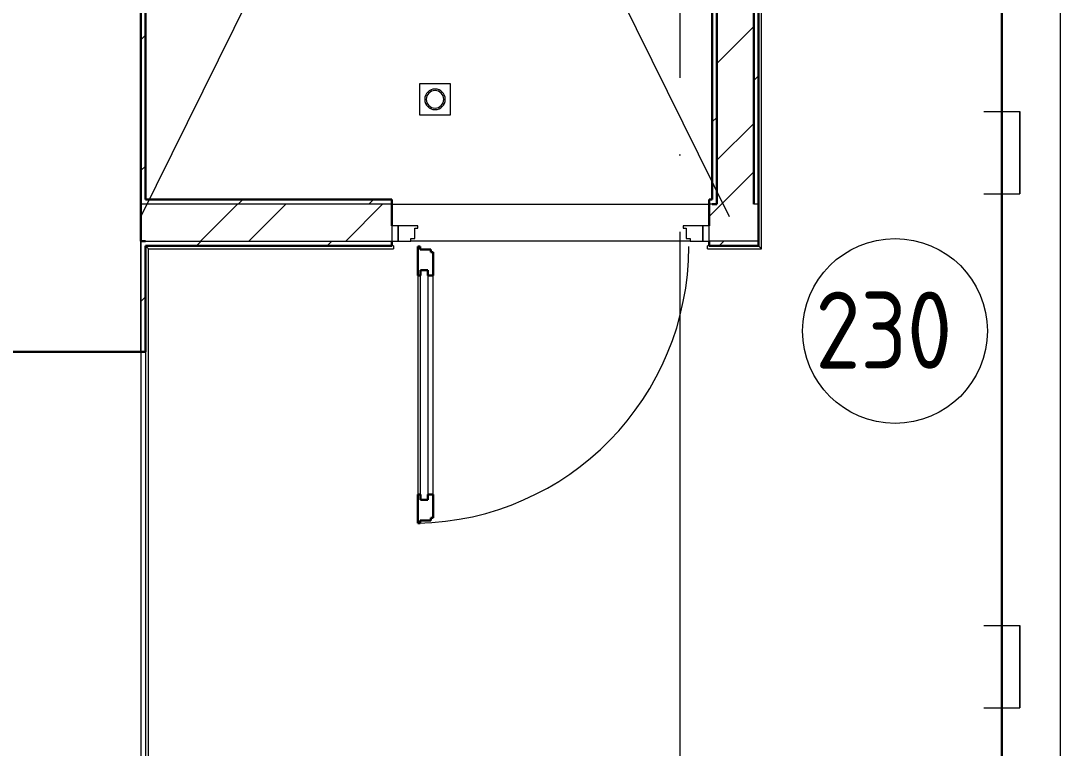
# Model space of a CAD drawing. Header units: millimetres. Extents: x -495897 to 1376592, y -28539 to 470976.
# Drawn here: x 130280 to 133655, y 374934 to 377294 of the extents above; entities that cross this region are included whole.
import ezdxf

# ---------------------------------------------------------------- set-up
doc = ezdxf.new("R2010")
doc.units = ezdxf.units.MM
doc.linetypes.add('ADSK_Линия сетки', pattern=[25, 20, -2.5, 0, -2.5])
doc.linetypes.add('ADSK_Сверху', pattern=[450, 300, -150])
for name, color, linetype, lineweight in [('RC-Линии_связи-Адресные', 5, 'Continuous', 30), ('Двери', 252, 'Continuous', 9), ('Линии', 7, 'Continuous', 9), ('Марки помещений', 252, 'Continuous', 20), ('Ограждение', 252, 'Continuous', 9), ('Оси', 252, 'Continuous', 9), ('Сантехника', 252, 'Continuous', 9), ('Стены внутренние', 7, 'Continuous', 18), ('Стены наружные', 7, 'Continuous', 18), ('Стены штриховка', 7, 'Continuous', 9)]:
    doc.layers.add(name, color=color, linetype=linetype, lineweight=lineweight)
doc.layers.add('Двери открывание', color=7, linetype='Continuous', lineweight=9, true_color=0xc0c0c0)
doc.styles.add('GOST Common_2', font='', dxfattribs={"width": 0.9, "height": 250})
doc.styles.get('GOST Common_2').set_extended_font_data('GOST type B')

# ---------------------------------------------------------------- blocks, each defined once
blk = doc.blocks.new('2 этаж')
at = {"layer": 'Двери', "color": 251, "true_color": 0x636466}
for p, q in [((132241, 16230.7), (132241, 16180.7)), ((132261, 16230.7), (132241, 16230.7)), ((132261, 16180.7), (132261, 16230.7)), ((132325, 16230.7), (132261, 16230.7)), ((132261, 16230.7), (132261, 16180.7)), ((132316, 16188.7), (132316, 16222.7)), ((132316, 16222.7), (132325, 16222.7)), ((132325, 16222.7), (132325, 16230.7)), ((133251, 16230.7), (133187, 16230.7)), ((133187, 16230.7), (133187, 16222.7)), ((133187, 16222.7), (133196, 16222.7)), ((133196, 16222.7), (133196, 16188.7)), ((133271, 16230.7), (133251, 16230.7)), ((133251, 16230.7), (133251, 16180.7)), ((133251, 16180.7), (133251, 16230.7)), ((133271, 16180.7), (133271, 16230.7)), ((132241, 16180.7), (132261, 16180.7)), ((132261, 16180.7), (132302, 16180.7)), ((132302, 16180.7), (132302, 16188.7)), ((132302, 16188.7), (132316, 16188.7)), ((133196, 16188.7), (133210, 16188.7)), ((133210, 16188.7), (133210, 16180.7)), ((133210, 16180.7), (133251, 16180.7)), ((133251, 16180.7), (133271, 16180.7)), ((132325, 16068.7), (132325, 15358.7)), ((132334, 16086.7), (132358, 16086.7)), ((132334, 15340.7), (132334, 16086.7)), ((132358, 16086.7), (132358, 15340.7)), ((132375, 15358.7), (132375, 16068.7)), ((132358, 15340.7), (132334, 15340.7))]:
    blk.add_line(p, q, dxfattribs=at)
at = {"layer": 'Двери', "color": 251, "lineweight": 30, "true_color": 0x636466}
for p, q in [((132333, 16162.7), (132325, 16162.7)), ((132325, 16162.7), (132325, 16068.7)), ((132333, 16153.7), (132333, 16162.7)), ((132367, 16153.7), (132333, 16153.7)), ((132367, 16144.7), (132367, 16153.7)), ((132375, 16144.7), (132367, 16144.7)), ((132375, 16068.7), (132375, 16144.7)), ((132334, 16068.7), (132325, 16068.7)), ((132334, 16086.7), (132334, 16068.7)), ((132358, 16086.7), (132334, 16086.7)), ((132358, 16068.7), (132358, 16086.7)), ((132375, 16068.7), (132358, 16068.7)), ((132325, 15358.7), (132325, 15264.7)), ((132334, 15358.7), (132325, 15358.7)), ((132334, 15340.7), (132334, 15358.7)), ((132358, 15358.7), (132358, 15340.7)), ((132375, 15358.7), (132358, 15358.7)), ((132375, 15282.7), (132375, 15358.7)), ((132358, 15340.7), (132334, 15340.7)), ((132325, 15264.7), (132333, 15264.7)), ((132333, 15264.7), (132333, 15273.7)), ((132333, 15273.7), (132367, 15273.7)), ((132367, 15273.7), (132367, 15282.7)), ((132367, 15282.7), (132375, 15282.7))]:
    blk.add_line(p, q, dxfattribs=at)
at = {"layer": 'Двери открывание', "color": 251, "true_color": 0x636466}
blk.add_arc((132307, 16162.7), 898, 271.1485, 0, dxfattribs=at)
at = {"layer": 'Линии', "color": 251, "linetype": 'ADSK_Сверху', "ltscale": 100, "true_color": 0x636466}
for p, q in [((132056.6, 17534.8), (131426, 16260.7)), ((132705.9, 17534.8), (133336, 16260.7))]:
    blk.add_line(p, q, dxfattribs=at)
at = {"layer": 'Марки помещений', "color": 251, "true_color": 0x636466}
blk.add_circle((133874.6, 15888.9), 300, dxfattribs=at)
at = {"layer": 'Ограждение', "color": 251, "true_color": 0x636466}
for p, q in [((133441, 16155.7), (133441, 18960.7)), ((134411, 18960.7), (134411, 13285.7)), ((131451, 16155.7), (131441, 16165.7)), ((131451, 13980.7), (131451, 16155.7)), ((131451, 16155.7), (132246, 16155.7)), ((132246, 16165.7), (132241, 16165.7)), ((132246, 16165.7), (132246, 16155.7)), ((133266, 16155.7), (133266, 16165.7)), ((133271, 16165.7), (133266, 16165.7)), ((133266, 16155.7), (133441, 16155.7)), ((133431, 16165.7), (133441, 16155.7))]:
    blk.add_line(p, q, dxfattribs=at)
at = {"layer": 'Оси', "color": 251, "linetype": 'ADSK_Линия сетки', "ltscale": 100, "true_color": 0x636466}
for p, q in [((131426, 33711.4), (131426, -32265.4)), ((133176, 33711.4), (133176, -32265.4))]:
    blk.add_line(p, q, dxfattribs=at)
at = {"layer": 'Сантехника', "color": 251, "true_color": 0x636466}
for p, q in [((132331, 16690.7), (132331, 16590.7)), ((132431, 16690.7), (132331, 16690.7)), ((132431, 16590.7), (132431, 16690.7)), ((132331, 16590.7), (132431, 16590.7))]:
    blk.add_line(p, q, dxfattribs=at)
for radius, start, end in [(33.3, 0, 180), (33.3, 180, 0), (28.3, 0, 180), (28.3, 180, 0)]:
    blk.add_arc((132381, 16640.7), radius, start, end, dxfattribs=at)
at = {"layer": 'Стены внутренние', "color": 251, "true_color": 0x636466}
blk.add_line((131426, 15820.7), (131426, 16180.7), dxfattribs=at)
at = {"layer": 'Стены внутренние', "color": 251, "lineweight": 30, "true_color": 0x636466}
blk.add_line((131426, 15820.7), (130724, 15820.7), dxfattribs=at)
at = {"layer": 'Стены наружные', "color": 251, "lineweight": 30, "true_color": 0x636466}
for p, q in [((133416, 18660.7), (133416, 16300.7)), ((133431, 16165.7), (133431, 18660.7)), ((131426, 16180.7), (131426, 18045.7)), ((133296, 16300.7), (133296, 17965.7)), ((131441, 17950.7), (131441, 16315.7)), ((133281, 16315.7), (133281, 17950.7)), ((132241, 16315.7), (131441, 16315.7)), ((132241, 16315.7), (132241, 16230.7)), ((133271, 16315.7), (133271, 16230.7)), ((133281, 16315.7), (133271, 16315.7)), ((133281, 16300.7), (133296, 16300.7)), ((131426, 16180.7), (131441, 16180.7)), ((132241, 16180.7), (132241, 16165.7)), ((133271, 16180.7), (133271, 16165.7)), ((131441, 16165.7), (131441, 15820.7)), ((131441, 16165.7), (132241, 16165.7)), ((133271, 16165.7), (133431, 16165.7)), ((131426, 15820.7), (131441, 15820.7))]:
    blk.add_line(p, q, dxfattribs=at)
at = {"layer": 'Стены наружные', "color": 251, "linetype": 'Continuous', "lineweight": 9, "true_color": 0x636466}
for p, q in [((133296, 16757.1), (133416, 16877.1)), ((131426, 16833.6), (131441, 16848.6)), ((133416, 16702.3), (133431, 16717.3)), ((133281, 16567.3), (133296, 16582.3)), ((133296, 16442.8), (133416, 16562.8)), ((131426, 16409.3), (131441, 16424.3)), ((133311.1, 16300.7), (133416, 16405.6)), ((131741.7, 16300.7), (131756.7, 16315.7)), ((132166, 16300.7), (132181, 16315.7)), ((131619.6, 16180.7), (131739.6, 16300.7)), ((131776.7, 16180.7), (131896.7, 16300.7)), ((132091, 16180.7), (132211, 16300.7)), ((133271, 16260.6), (133311.1, 16300.7)), ((131606.7, 16165.7), (131621.7, 16180.7)), ((132031, 16165.7), (132046, 16180.7)), ((133303.7, 16165.7), (133318.7, 16180.7)), ((131426, 15985.1), (131441, 16000.1))]:
    blk.add_line(p, q, dxfattribs=at)
at = {"layer": 'Стены наружные', "color": 251, "true_color": 0x636466}
for p, q in [((132241, 16300.7), (133271, 16300.7)), ((133210, 16180.7), (132302, 16180.7)), ((131441, 15820.7), (131441, 14490.7))]:
    blk.add_line(p, q, dxfattribs=at)
at = {"layer": 'Стены штриховка', "color": 251, "true_color": 0x636466}
for p, q in [((132241, 16300.7), (131426, 16300.7)), ((133281, 16300.7), (133271, 16300.7)), ((133431, 16300.7), (133416, 16300.7)), ((131441, 16180.7), (132241, 16180.7)), ((133431, 16180.7), (133271, 16180.7))]:
    blk.add_line(p, q, dxfattribs=at)
at = {"layer": 'Марки помещений', "color": 251, "true_color": 0x636466, "style": 'GOST Common_2', "width": 0.9}
blk.add_text('230', height=250, dxfattribs=at).set_placement((133615.9, 15766.7))

msp = doc.modelspace()

# ---------------------------------------------------------------- linework, layer by layer
at = {"layer": 'RC-Линии_связи-Адресные'}
msp.add_line((133465.001, 382716.588), (133465.001, 374241.68), dxfattribs=at)
at = {"layer": 'RC-Линии_связи-Адресные', "color": 0, "lineweight": 5}
for p, q in [((133406.938, 376999.926), (133523.064, 376999.926)), ((133523.064, 376732.828), (133523.064, 376999.926)), ((133523.064, 376999.926), (133523.064, 376732.828)), ((133406.938, 376732.828), (133523.064, 376732.828)), ((133406.938, 375331.353), (133523.064, 375331.353)), ((133523.064, 375064.254), (133523.064, 375331.353)), ((133523.064, 375331.353), (133523.064, 375064.254)), ((133406.938, 375064.254), (133523.064, 375064.254))]:
    msp.add_line(p, q, dxfattribs=at)

# ---------------------------------------------------------------- block references
msp.add_blockref('2 этаж', (-756.474, 360398.765))

doc.saveas('drawing.dxf')
